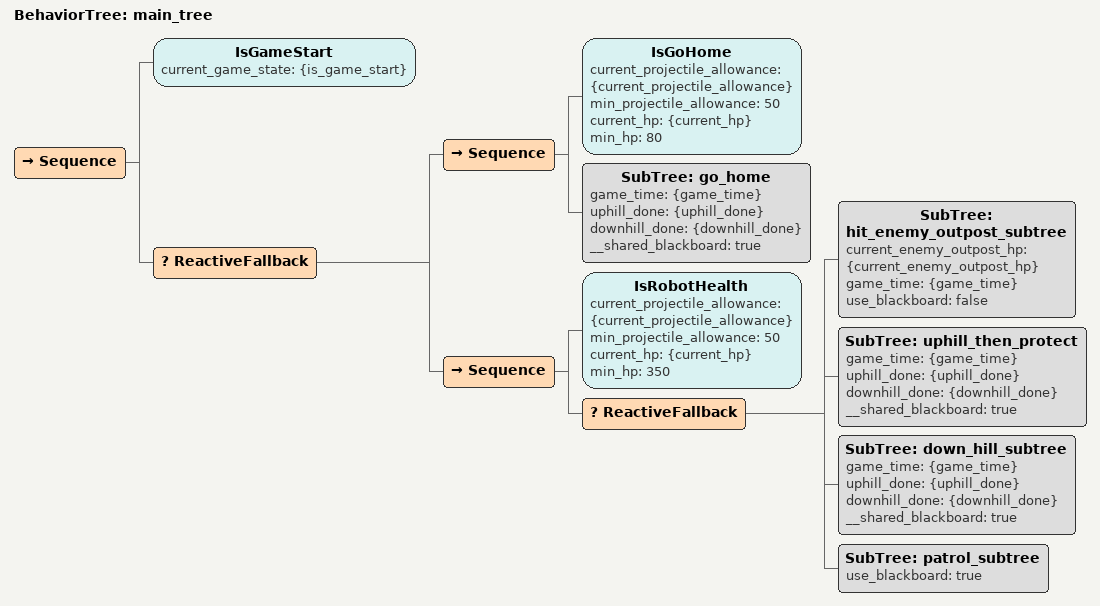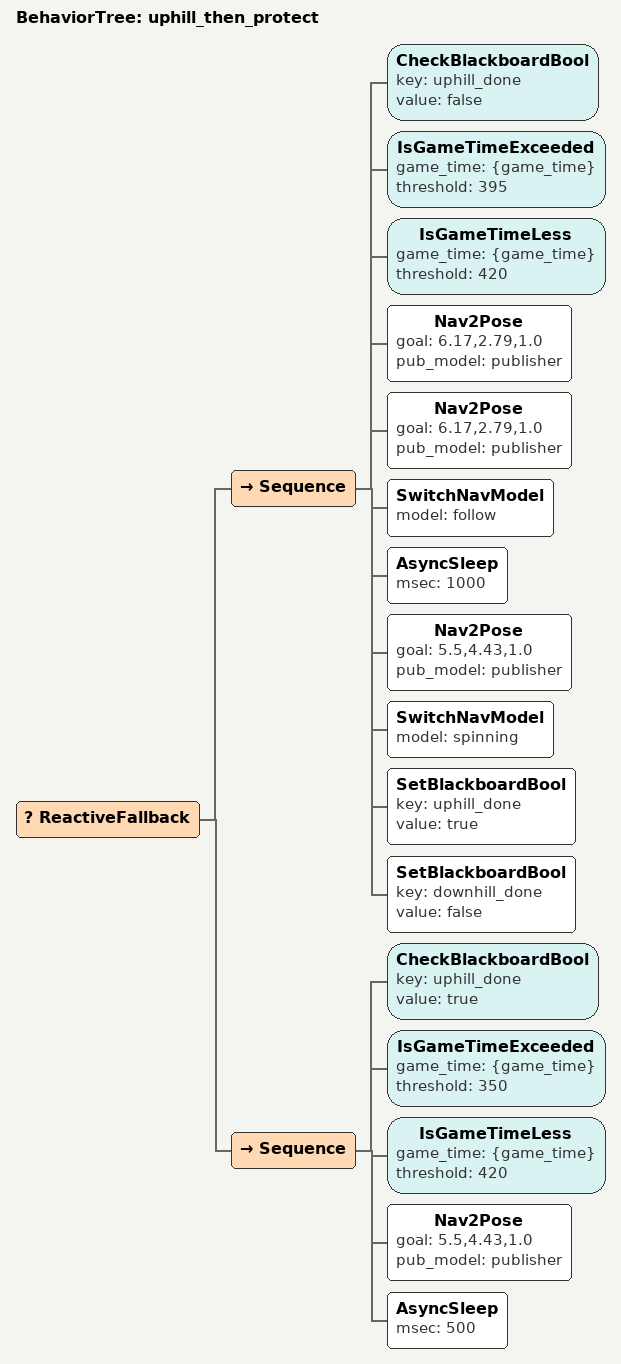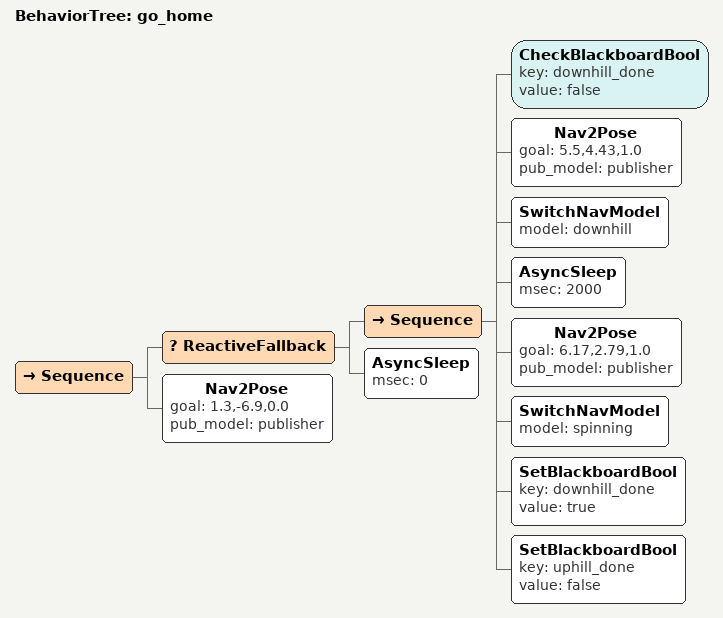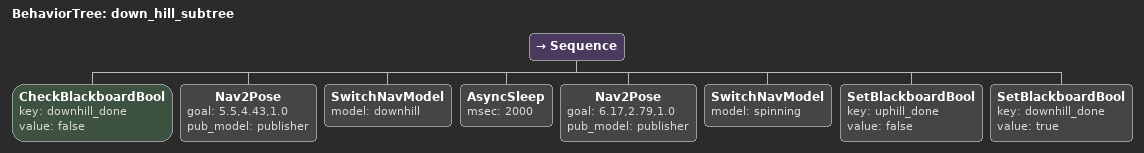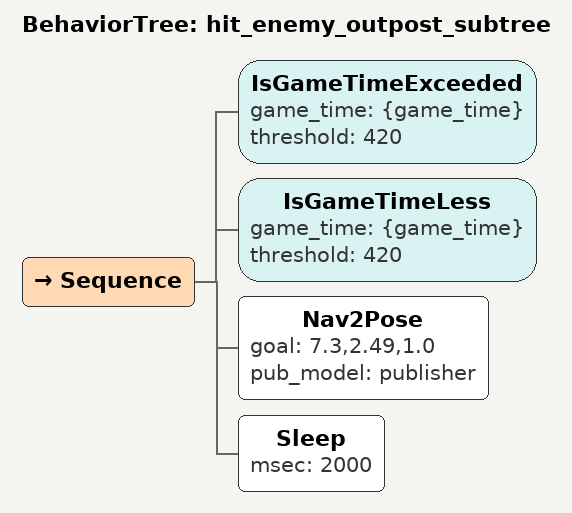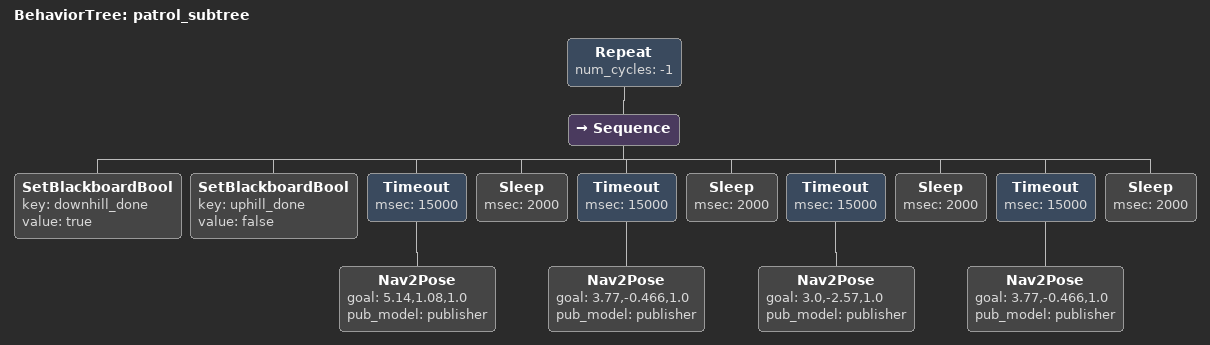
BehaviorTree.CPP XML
<?xml version="1.0" encoding="UTF-8"?>
<root BTCPP_format="4" main_tree_to_execute="main_tree">
  <!-- 主树不变 -->
  <BehaviorTree ID="main_tree">
    <Sequence>
      <IsGameStart current_game_state="{is_game_start}"/>
      <ReactiveFallback>
          <Sequence>          <!-- 回家序列，优先级最高 -->
              <IsGoHome current_projectile_allowance="{current_projectile_allowance}"
                        min_projectile_allowance="50"
                        current_hp="{current_hp}"
                        min_hp="80"/>
              <SubTree ID="go_home"
                      game_time="{game_time}"
                      uphill_done="{uphill_done}"
                      downhill_done="{downhill_done}"
                      __shared_blackboard="true"/>
          </Sequence>
          <Sequence>
            <IsRobotHealth current_projectile_allowance="{current_projectile_allowance}"
                          min_projectile_allowance="50"
                          current_hp="{current_hp}"
                          min_hp="350"/>
            <!-- 健康情况下，执行备选任务 -->
            <ReactiveFallback>
              <SubTree ID="hit_enemy_outpost_subtree"
                        current_enemy_outpost_hp="{current_enemy_outpost_hp}"
                        game_time="{game_time}"
                        use_blackboard="false"/>
              <SubTree ID="uphill_then_protect"
                      game_time="{game_time}"
                      uphill_done="{uphill_done}"
                      downhill_done="{downhill_done}"
                      __shared_blackboard="true"/>
              <SubTree ID="down_hill_subtree"
                      game_time="{game_time}"
                      uphill_done="{uphill_done}"
                      downhill_done="{downhill_done}"
                      __shared_blackboard="true"/>
              <SubTree ID="patrol_subtree" use_blackboard="true"/>
            </ReactiveFallback>
          </Sequence>
      </ReactiveFallback>
    </Sequence>
  </BehaviorTree>

  <BehaviorTree ID="uphill_then_protect">
      <ReactiveFallback>
          <!-- 分支A：上坡阶段（只执行一次） -->
          <Sequence>
              <CheckBlackboardBool key="uphill_done" value="false"/>
              <IsGameTimeExceeded game_time="{game_time}" threshold="395"/>
              <IsGameTimeLess game_time="{game_time}" threshold="420"/>
              <!-- 上坡起点（坡下） -->
              <Nav2Pose goal="6.17,2.79,1.0" pub_model="publisher"/>
              <Nav2Pose goal="6.17,2.79,1.0" pub_model="publisher"/>
              <SwitchNavModel model="follow"/>
              <AsyncSleep msec="1000"/>
              <!-- 上坡终点（坡上） -->
              <Nav2Pose goal="5.5,4.43,1.0" pub_model="publisher"/>
              <SwitchNavModel model="spinning"/>
              <!-- 上坡完成，设标志 -->
              <SetBlackboardBool key="uphill_done" value="true"/>
              <SetBlackboardBool key="downhill_done" value="false"/>
          </Sequence>

          <!-- 分支B：保护阶段（持续运行，只要时间条件满足就一直在这里） -->
          <Sequence>
              <CheckBlackboardBool key="uphill_done" value="true"/>
              <IsGameTimeExceeded game_time="{game_time}" threshold="350"/>
              <IsGameTimeLess game_time="{game_time}" threshold="420"/>
              <!-- 持续导航到保护点，到达后短暂等待，然后重新发目标，保持 RUNNING -->
              <Nav2Pose goal="5.5,4.43,1.0" pub_model="publisher"/>
              <AsyncSleep msec="500"/>
          </Sequence>
      </ReactiveFallback>
  </BehaviorTree>

  <BehaviorTree ID="go_home">
    <Sequence>
      <ReactiveFallback>
        <!-- 尝试下坡，如果无需下坡则失败，但 ReactiveFallback 会尝试第二个永远成功的分支 -->
        <Sequence>
          <CheckBlackboardBool key="downhill_done" value="false"/>
          <Nav2Pose goal="5.5,4.43,1.0" pub_model="publisher"/>
          <SwitchNavModel model="downhill"/>
          <AsyncSleep msec="2000"/>
          <Nav2Pose goal="6.17,2.79,1.0" pub_model="publisher"/>
          <SwitchNavModel model="spinning"/>
          <SetBlackboardBool key="downhill_done" value="true"/>
          <SetBlackboardBool key="uphill_done" value="false"/>
        </Sequence>
        <!-- 兜底分支：永远成功，保证整个 ReactiveFallback 不会失败 -->
        <AsyncSleep msec="0"/>
      </ReactiveFallback>
      <Nav2Pose goal="1.3,-6.9,0.0" pub_model="publisher"/>
    </Sequence>
  </BehaviorTree>

  <BehaviorTree ID="down_hill_subtree">
      <Sequence>
          <CheckBlackboardBool key="downhill_done" value="false"/>
          <!-- 梯高上的 下坡点-->
          <Nav2Pose goal="5.5,4.43,1.0" pub_model="publisher"/>
          <SwitchNavModel model="downhill"/>
          <AsyncSleep msec="2000"/>
          <!-- 梯高下的 上坡点-->
          <Nav2Pose goal="6.17,2.79,1.0" pub_model="publisher"/>
          <!--follow   or  spinning  -->
          <SwitchNavModel model="spinning"/>
          <SetBlackboardBool key="uphill_done" value="false"/>
          <SetBlackboardBool key="downhill_done" value="true"/>
      </Sequence>
  </BehaviorTree>

  <BehaviorTree ID="hit_enemy_outpost_subtree">
      <Sequence>
          <IsGameTimeExceeded game_time="{game_time}" threshold="420"/>
          <IsGameTimeLess game_time="{game_time}" threshold="420"/>
          <Nav2Pose goal="7.3,2.49,1.0" pub_model="publisher"/>
          <Sleep msec="2000"/>
      </Sequence>
  </BehaviorTree>

  <!-- ========== 巡逻子树（4点巡逻，每个点成功后才等待） ========== -->
  <BehaviorTree ID="patrol_subtree">
    <Repeat num_cycles="-1">
      <Sequence>
        <SetBlackboardBool key="downhill_done" value="true"/>
        <SetBlackboardBool key="uphill_done" value="false"/>
        <Timeout msec="15000">
          <Nav2Pose goal="5.14,1.08,1.0" pub_model="publisher"/>
        </Timeout>
        <Sleep msec="2000"/>

        <Timeout msec="15000">
          <Nav2Pose goal="3.77,-0.466,1.0" pub_model="publisher"/>
        </Timeout>
        <Sleep msec="2000"/>

        <Timeout msec="15000">
          <Nav2Pose goal="3.0,-2.57,1.0" pub_model="publisher"/>
        </Timeout>
        <Sleep msec="2000"/>

        <Timeout msec="15000">
          <Nav2Pose goal="3.77,-0.466,1.0" pub_model="publisher"/>
        </Timeout>
        <Sleep msec="2000"/>
      </Sequence>
    </Repeat>
  </BehaviorTree>

</root>
